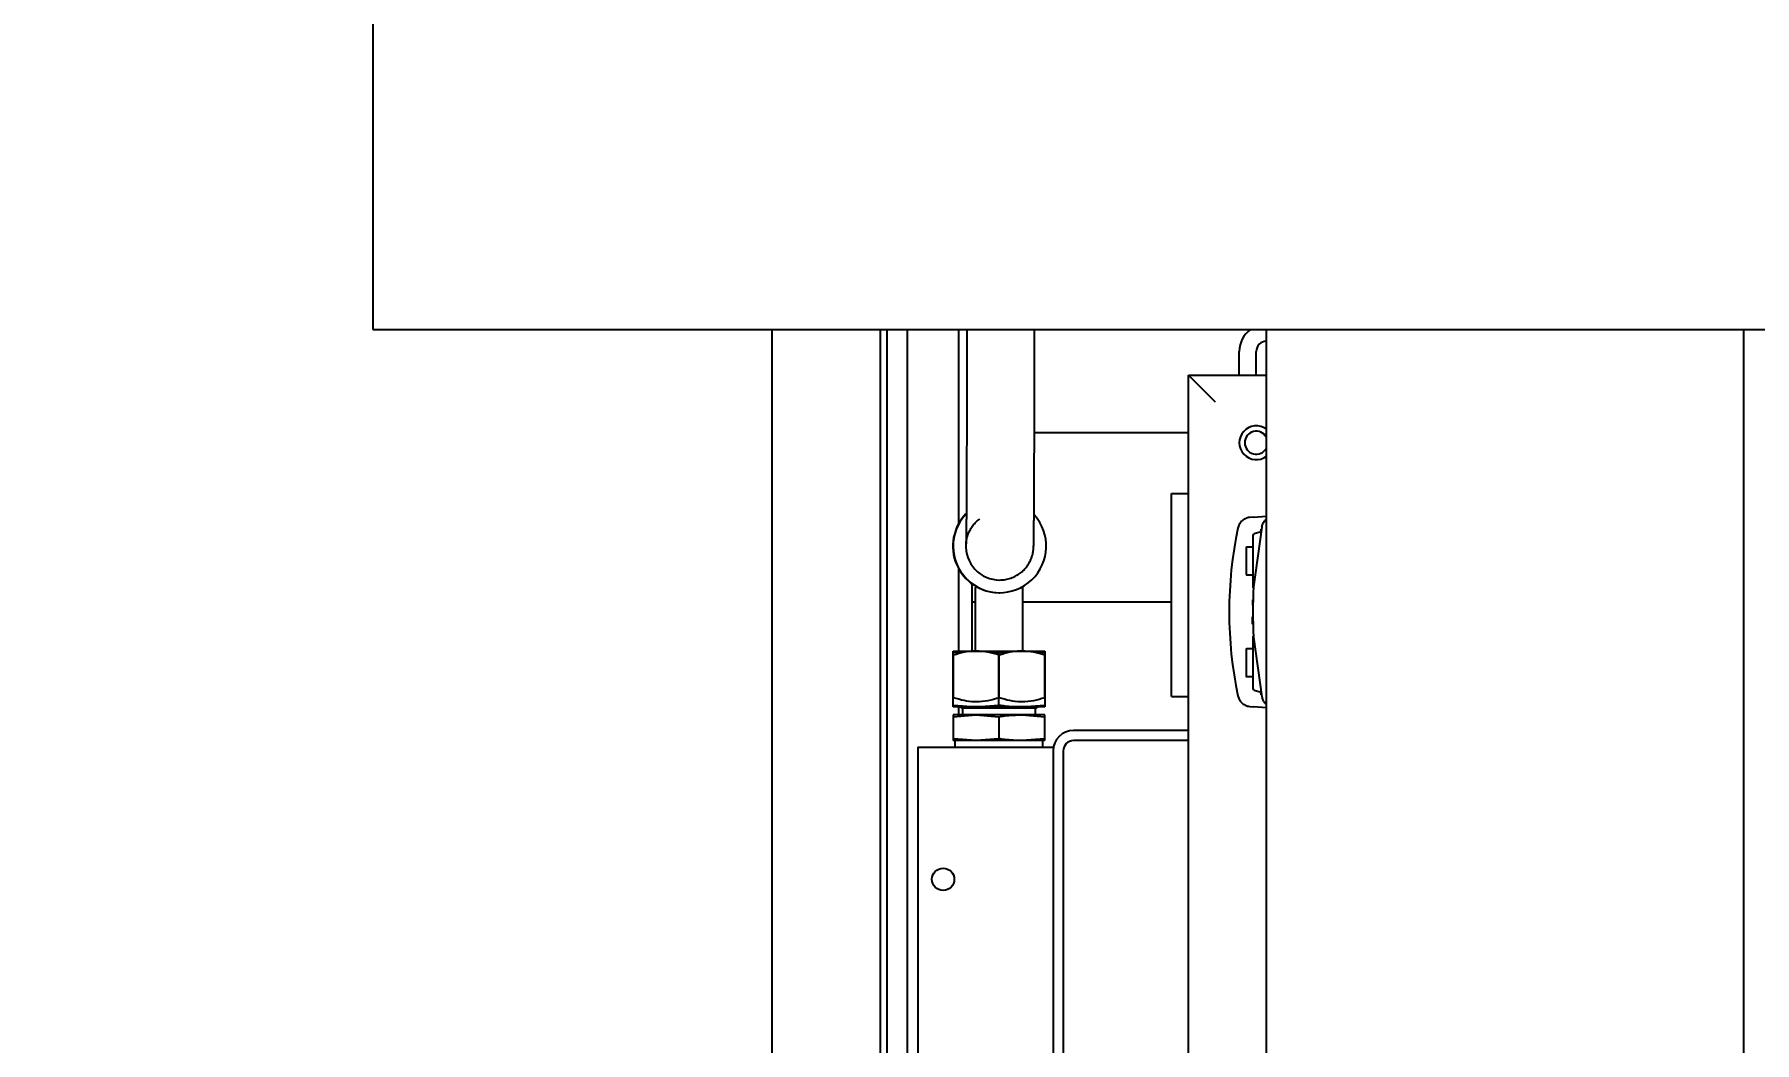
# Model space of a CAD drawing. Header units: inches. Extents: x -347369 to -260369, y 119522 to 149869.
# Drawn here: x -326704 to -326195, y 140242 to 140540 of the extents above; entities that cross this region are included whole.
import ezdxf

# ---------------------------------------------------------------- set-up
doc = ezdxf.new("R2010")
doc.units = ezdxf.units.IN
doc.header["$LTSCALE"] = 300
doc.layers.add('MACCHINA', color=40, linetype='Continuous')
doc.layers.add('QUOTE', color=7, linetype='Continuous')
doc.styles.get("Standard").update_dxf_attribs({"font": 'romans.shx'})
doc.dimstyles.new('sc1a100_pollici', dxfattribs={"dimscale": 100, "dimtxt": 3, "dimasz": 3, "dimexe": 0, "dimexo": 0, "dimgap": 1, "dimtad": 1, "dimzin": 12, "dimdsep": 46, "dimtxsty": 'Standard', "dimblk": 'CLOSEDBLANK', "dimcen": 1, "dimclrd": 253, "dimclre": 253, "dimclrt": 2, "dimadec": 0, "dimazin": 3, "dimtfac": 1, "dimtmove": 0, "dimatfit": 1, "dimldrblk": 'CLOSEDBLANK', "dimfxl": 1, "dimtolj": 1, "dimtzin": 0, "dimarcsym": 0})

# ---------------------------------------------------------------- blocks, each defined once
blk = doc.blocks.new('_ClosedBlank')
at = {"color": 0, "linetype": 'ByBlock', "lineweight": -2}
for p, q in [((-1, 0.1667), (0, 0)), ((-1, 0.1667), (-1, -0.1667)), ((0, 0), (-1, -0.1667))]:
    blk.add_line(p, q, dxfattribs=at)
blk = doc.blocks.new('*D15')
at = {"layer": 'Defpoints', "color": 0, "transparency": 16777216}
for p in [(-345563.63, 144199.66), (-325383.62, 140999.66), (-345563.63, 139848.16)]:
    blk.add_point(p, dxfattribs=at)
at = {"layer": 'QUOTE', "color": 253, "lineweight": -2, "transparency": 16777216}
for p, q in [((-345563.63, 139848.16), (-345563.63, 144199.66)), ((-325683.62, 144199.66), (-345263.63, 144199.66)), ((-325383.62, 140999.66), (-325383.62, 144199.66))]:
    blk.add_line(p, q, dxfattribs=at)
at = {"layer": 'QUOTE', "color": 253, "lineweight": -2, "transparency": 16777216, "xscale": 300, "yscale": 300, "zscale": 300, "rotation": 180}
blk.add_blockref('_ClosedBlank', (-345563.63, 144199.66), dxfattribs=at)
at = {"layer": 'QUOTE', "color": 253, "lineweight": -2, "transparency": 16777216, "xscale": 300, "yscale": 300, "zscale": 300}
blk.add_blockref('_ClosedBlank', (-325383.62, 144199.66), dxfattribs=at)
at = {"layer": 'QUOTE', "color": 2, "transparency": 16777216, "char_height": 300, "attachment_point": 5}
for s, insert in [('\\A1;20180', (-335458.63, 144449.66)), ('\\A1;[66\'-2 1/2"]', (-335458.63, 143871.08))]:
    blk.add_mtext(s, dxfattribs=dict(at, insert=insert))
blk = doc.blocks.new('A$C27be3406')
at = {"layer": 'MACCHINA'}
for p, q in [((-1220, 1582.5), (-1220, 1453.5)), ((-1220, 1453.5), (-389.21, 1453.5)), ((-1102, 509.5), (-1102, 1453.5)), ((-1070, 509.5), (-1070, 1453.5)), ((-1068, 686.75), (-1068, 1453.5)), ((-1062, 1009), (-1062, 1453.5)), ((-1047, 1453.5), (-1047, 1395.94)), ((-956, 509.5), (-956, 1453.5)), ((-815, 1453.5), (-815, 1153.06)), ((-964, 1440), (-964, 1447)), ((-959, 1440), (-959, 1447)), ((-971, 1432), (-979, 1440)), ((-979, 1440), (-956, 1440)), ((-979, 945), (-979, 1440)), ((-1024.54, 1423), (-979, 1423)), ((-984, 1345), (-984, 1405)), ((-984, 1405), (-979, 1405)), ((-959.78, 1398.03), (-960.88, 1397.93)), ((-959.78, 1398.03), (-956, 1398.34)), ((-960, 1392.62), (-960, 1377.38)), ((-957.36, 1395.04), (-959.77, 1377.47)), ((-957.56, 1393.65), (-959.63, 1393.1)), ((-957.66, 1393.63), (-957.54, 1394.5)), ((-957.54, 1394.5), (-957.43, 1394.49)), ((-956, 1397.49), (-956.54, 1396.9)), ((-956, 1396.63), (-956.54, 1396.9)), ((-962, 1388.9), (-962, 1381.2)), ((-960, 1389.1), (-961.8, 1389.1)), ((-1047, 1382.94), (-1047, 1358.44)), ((-966.37, 1382.57), (-966.34, 1382.57)), ((-1043, 1378.34), (-1043, 1358.44)), ((-1034.79, 1379.44), (-1034.78, 1379.44)), ((-962, 1381.2), (-961.97, 1381.06)), ((-961.97, 1381), (-960, 1381)), ((-1043, 1373), (-1042, 1373)), ((-1034.88, 1375.69), (-1034.79, 1375.69)), ((-1028, 1373), (-984, 1373)), ((-960.05, 1371.96), (-960.05, 1373.61)), ((-959.95, 1373.61), (-960.05, 1373.61)), ((-959.95, 1373.58), (-960.05, 1373.58)), ((-1042, 1369.44), (-1042, 1358.44)), ((-1028, 1358.44), (-1028, 1369.44)), ((-960.1, 1368.53), (-959.99, 1368.53)), ((-960.1, 1366.39), (-960.1, 1368.53)), ((-960.05, 1371.79), (-959.99, 1371.79)), ((-960.05, 1371.79), (-960.05, 1371.63)), ((-960.05, 1371.62), (-959.99, 1371.62)), ((-960.1, 1367.07), (-959.96, 1367.07)), ((-960.1, 1366.79), (-959.96, 1366.79)), ((-960.1, 1366.39), (-959.95, 1366.39)), ((-960, 1362.62), (-960, 1347.38)), ((-959.77, 1362.53), (-957.36, 1344.96)), ((-1048.53, 1344.64), (-1048.53, 1357.23)), ((-1048.5, 1358.44), (-1048.5, 1358.44)), ((-1048.5, 1358.44), (-1021.5, 1358.44)), ((-1041.75, 1358.44), (-1048.5, 1357.88)), ((-1048.5, 1341.94), (-1048.5, 1358.44)), ((-1048.47, 1344.64), (-1048.47, 1357.23)), ((-1035, 1357.88), (-1041.75, 1358.44)), ((-1035, 1342.5), (-1035, 1357.88)), ((-1034.95, 1344.64), (-1034.95, 1357.23)), ((-1021.5, 1357.88), (-1028.25, 1358.44)), ((-1021.5, 1358.44), (-1021.5, 1358.44)), ((-1021.5, 1358.44), (-1021.5, 1341.94)), ((-1021.47, 1344.64), (-1021.47, 1357.23)), ((-962, 1358.9), (-962, 1351.1)), ((-960, 1359.1), (-961.8, 1359.1)), ((-961.8, 1350.9), (-960, 1350.9)), ((-959.63, 1346.9), (-957.56, 1346.35)), ((-1048.5, 1343.44), (-1048.5, 1343.44)), ((-1048.5, 1342.5), (-1041.75, 1341.94)), ((-1021.5, 1341.94), (-1048.5, 1341.94)), ((-1047, 1341.94), (-1047, 1339.62)), ((-1046.48, 1341.94), (-1045.8, 1341.55)), ((-1041.75, 1341.94), (-1035, 1342.5)), ((-1028.25, 1341.94), (-1021.5, 1342.5)), ((-1024.2, 1341.55), (-1023.53, 1341.94)), ((-1021.5, 1343.44), (-1021.5, 1343.44)), ((-984, 1345), (-979, 1345)), ((-960.88, 1342.07), (-959.78, 1341.97)), ((-956, 1341.66), (-959.78, 1341.97)), ((-957.54, 1345.5), (-957.66, 1346.37)), ((-957.43, 1345.51), (-957.54, 1345.5)), ((-956, 1343.37), (-956.54, 1343.1)), ((-956.54, 1343.1), (-956, 1342.51)), ((-1048.5, 1339.06), (-1041.75, 1339.62)), ((-1021.5, 1339.62), (-1048.5, 1339.62)), ((-1048.5, 1339.62), (-1048.5, 1331.98)), ((-1045.8, 1341.55), (-1045.8, 1339.62)), ((-1024.2, 1341.55), (-1045.8, 1341.55)), ((-1041.75, 1339.62), (-1035, 1339.06)), ((-1035, 1339.06), (-1035, 1332.54)), ((-1028.25, 1339.62), (-1021.5, 1339.06)), ((-1024.2, 1339.62), (-1024.2, 1341.55)), ((-1021.5, 1331.98), (-1021.5, 1339.62)), ((-1041.75, 1331.98), (-1048.5, 1332.54)), ((-1021.5, 1331.98), (-1048.5, 1331.98)), ((-1048, 1331.98), (-1048, 1330)), ((-1035, 1332.54), (-1041.75, 1331.98)), ((-1021.5, 1332.54), (-1028.25, 1331.98)), ((-1022, 1330), (-1022, 1331.98)), ((-979, 1335), (-1013, 1335)), ((-979, 1332), (-1013, 1332)), ((-1059, 1330), (-1059, 1180)), ((-1059, 1330), (-1019, 1330)), ((-1019, 1329), (-1019, 1181)), ((-1016, 1329), (-1016, 1181))]:
    blk.add_line(p, q, dxfattribs=at)
blk.add_circle((-1051.5, 1291), 3.3, dxfattribs=at)
for centre, radius, start, end in [((-956, 1447), 8, 125.6591, 180), ((-956, 1447), 3, 90, 180), ((-959, 1420), 5, 53.1301, 307.1054), ((-959, 1420), 3.4, 28.0725, 331.7426), ((-1034.88, 1389.44), 13.75, 135.9102, 269.9997), ((-1034.79, 1389.44), 13.75, 136.5209, 42.2164), ((-847, 1370), 120, 168.0851, 191.9149), ((-959.5, 1392.62), 0.5, 105, 180), ((-1034.79, 1389.44), 10, 175.8997, 269.9998), ((-961.8, 1388.9), 0.2, 90, 180), ((-840, 1370), 120, 176.4301, 183.5699), ((-959.5, 1377.38), 0.5, 180, 233.5278), ((-959.5, 1362.62), 0.5, 126.4558, 180), ((-961.8, 1358.9), 0.2, 90, 180), ((-961.8, 1351.1), 0.2, 180, 270), ((-959.5, 1347.38), 0.5, 180, 255), ((-1013, 1329), 6, 90, 180), ((-1013, 1329), 3, 90, 180)]:
    blk.add_arc(centre, radius, start, end, dxfattribs=at)
for points, knots in [([(-1044.48, 1453.5), (-1044.48, 1452.17), (-1044.49, 1449.12), (-1044.49, 1444.48), (-1044.5, 1439.58), (-1044.51, 1434.83), (-1044.52, 1430.24), (-1044.53, 1425.83), (-1044.54, 1421.62), (-1044.56, 1417.62), (-1044.57, 1413.84), (-1044.58, 1410.3), (-1044.6, 1407.01), (-1044.61, 1403.97), (-1044.63, 1401.21), (-1044.64, 1398.72), (-1044.66, 1396.52), (-1044.68, 1394.62), (-1044.69, 1393.03), (-1044.71, 1391.75), (-1044.73, 1390.85), (-1044.74, 1390.33), (-1044.74, 1390.13), (-1044.75, 1390.13), (-1044.74, 1390.25), (-1044.72, 1390.46), (-1044.69, 1390.77), (-1044.61, 1391.25), (-1044.47, 1391.94), (-1044.21, 1392.82), (-1043.77, 1393.87), (-1043.13, 1395), (-1042.26, 1396.12), (-1041.42, 1396.98), (-1040.82, 1397.38), (-1040.65, 1397.49)], [0, 0, 0, 0, 0.034022, 0.0782, 0.122377, 0.166552, 0.210725, 0.254894, 0.299061, 0.343222, 0.387378, 0.431526, 0.475663, 0.519785, 0.563886, 0.607956, 0.651978, 0.695923, 0.739731, 0.783281, 0.826273, 0.86175, 0.88817, 0.904082, 0.915805, 0.924142, 0.930816, 0.937079, 0.943295, 0.950981, 0.960627, 0.971153, 0.982645, 0.995027, 1, 1, 1, 1]), ([(-1034.78, 1379.44), (-1034.21, 1379.47), (-1033.09, 1379.52), (-1031.48, 1379.95), (-1030.02, 1380.6), (-1028.75, 1381.41), (-1027.68, 1382.35), (-1026.8, 1383.36), (-1026.11, 1384.41), (-1025.6, 1385.42), (-1025.25, 1386.34), (-1025.04, 1387.11), (-1024.92, 1387.71), (-1024.85, 1388.16), (-1024.81, 1388.51), (-1024.79, 1388.81), (-1024.77, 1389.09), (-1024.75, 1389.47), (-1024.74, 1390.02), (-1024.72, 1390.94), (-1024.7, 1392.22), (-1024.68, 1393.83), (-1024.67, 1395.71), (-1024.65, 1397.86), (-1024.63, 1400.3), (-1024.62, 1403.02), (-1024.6, 1406), (-1024.59, 1409.24), (-1024.57, 1412.72), (-1024.56, 1416.45), (-1024.55, 1420.4), (-1024.53, 1424.56), (-1024.52, 1428.92), (-1024.51, 1433.46), (-1024.5, 1438.18), (-1024.5, 1443.04), (-1024.49, 1448.06), (-1024.48, 1451.55), (-1024.48, 1453.4), (-1024.48, 1453.5)], [0, 0, 0, 0, 0.012989, 0.025837, 0.037984, 0.049501, 0.060411, 0.070701, 0.08032, 0.089155, 0.096962, 0.103449, 0.108928, 0.114336, 0.120533, 0.128535, 0.140038, 0.158272, 0.193384, 0.235758, 0.281194, 0.324426, 0.367, 0.40931, 0.451489, 0.493595, 0.535657, 0.577691, 0.619706, 0.661708, 0.7037, 0.745685, 0.787665, 0.82964, 0.871613, 0.913583, 0.955551, 0.997518, 1, 1, 1, 1]), ([(-960.88, 1397.93), (-961.13, 1397.89), (-961.62, 1397.82), (-962.49, 1397.47), (-963.36, 1396.83), (-964.09, 1395.87), (-964.31, 1395.14), (-964.41, 1394.78)], [0, 0, 0, 0, 0.1250834, 0.2506005, 0.500194, 0.7491826, 1, 1, 1, 1]), ([(-957.36, 1395.04), (-957.27, 1395.38), (-957.09, 1396.05), (-956.72, 1396.62), (-956.54, 1396.9)], [0, 0, 0, 0, 0.49903, 1, 1, 1, 1]), ([(-1041.99, 1377.7), (-1041.99, 1377.26), (-1042, 1376.06), (-1042, 1373.97), (-1042, 1371.64), (-1042, 1370.12), (-1042, 1369.44)], [0, 0, 0, 0, 0.16948, 0.464737, 0.759948, 1, 1, 1, 1]), ([(-1028, 1369.44), (-1028, 1369.88), (-1028, 1371.15), (-1028, 1373.25), (-1028, 1375.58), (-1028, 1377.01), (-1027.99, 1377.67)], [0, 0, 0, 0, 0.155294, 0.45091, 0.746649, 1, 1, 1, 1]), ([(-961.97, 1381.06), (-961.96, 1381.05), (-961.93, 1381.03), (-961.88, 1381), (-961.83, 1381.01), (-961.8, 1381.01)], [0, 0, 0, 0, 0.249992, 0.50153, 1, 1, 1, 1]), ([(-1048.5, 1358.44), (-1048.5, 1358.39), (-1048.51, 1358.31), (-1048.52, 1357.78), (-1048.52, 1357.36), (-1048.53, 1357.23)], [0, 0, 0, 0, 0.402074, 0.810497, 1, 1, 1, 1]), ([(-1041.71, 1358.44), (-1041.87, 1358.44), (-1043.09, 1358.43), (-1045.37, 1358.16), (-1047.43, 1357.54), (-1048.47, 1357.23)], [0, 0, 0, 0, 0.070101, 0.53079, 1, 1, 1, 1]), ([(-1034.95, 1357.23), (-1036.05, 1357.57), (-1038.26, 1358.25), (-1040.56, 1358.37), (-1041.71, 1358.44)], [0, 0, 0, 0, 0.495458, 1, 1, 1, 1]), ([(-1028.25, 1358.44), (-1029.94, 1358.38), (-1032.2, 1358.29), (-1034.44, 1357.96), (-1035, 1357.88)], [0, 0, 0, 0, 0.749436, 1, 1, 1, 1]), ([(-1028.21, 1358.44), (-1028.37, 1358.44), (-1029.58, 1358.43), (-1031.86, 1358.16), (-1033.91, 1357.54), (-1034.95, 1357.23)], [0, 0, 0, 0, 0.070101, 0.53079, 1, 1, 1, 1]), ([(-1021.47, 1357.23), (-1022.57, 1357.57), (-1024.78, 1358.25), (-1027.06, 1358.37), (-1028.21, 1358.44)], [0, 0, 0, 0, 0.495458, 1, 1, 1, 1]), ([(-1041.71, 1343.44), (-1041.87, 1343.44), (-1043.09, 1343.45), (-1045.37, 1343.71), (-1047.43, 1344.33), (-1048.47, 1344.64)], [0, 0, 0, 0, 0.070101, 0.53079, 1, 1, 1, 1]), ([(-1034.95, 1344.64), (-1036.05, 1344.31), (-1038.26, 1343.63), (-1040.56, 1343.5), (-1041.71, 1343.44)], [0, 0, 0, 0, 0.495458, 1, 1, 1, 1]), ([(-1035, 1342.5), (-1034.44, 1342.41), (-1032.2, 1342.08), (-1029.94, 1342), (-1028.25, 1341.94)], [0, 0, 0, 0, 0.250564, 1, 1, 1, 1]), ([(-1028.21, 1343.44), (-1028.37, 1343.44), (-1029.58, 1343.45), (-1031.86, 1343.71), (-1033.91, 1344.33), (-1034.95, 1344.64)], [0, 0, 0, 0, 0.070101, 0.53079, 1, 1, 1, 1]), ([(-1021.47, 1344.64), (-1022.57, 1344.31), (-1024.78, 1343.63), (-1027.06, 1343.5), (-1028.21, 1343.44)], [0, 0, 0, 0, 0.495458, 1, 1, 1, 1]), ([(-964.41, 1345.22), (-964.31, 1344.86), (-964.09, 1344.13), (-963.37, 1343.17), (-962.49, 1342.54), (-961.63, 1342.18), (-961.13, 1342.11), (-960.88, 1342.07)], [0, 0, 0, 0, 0.249002, 0.49886, 0.748682, 0.873796, 1, 1, 1, 1]), ([(-957.36, 1344.96), (-957.27, 1344.62), (-957.09, 1343.95), (-956.72, 1343.38), (-956.54, 1343.1)], [0, 0, 0, 0, 0.49903, 1, 1, 1, 1]), ([(-1035, 1339.06), (-1034.44, 1339.14), (-1032.2, 1339.48), (-1029.94, 1339.56), (-1028.25, 1339.62)], [0, 0, 0, 0, 0.250564, 1, 1, 1, 1]), ([(-1028.25, 1331.98), (-1029.94, 1332.04), (-1032.2, 1332.13), (-1034.44, 1332.46), (-1035, 1332.54)], [0, 0, 0, 0, 0.749436, 1, 1, 1, 1])]:
    blk.add_open_spline(points, degree=3, knots=knots, dxfattribs=at)

msp = doc.modelspace()

# ---------------------------------------------------------------- block references
at = {"layer": 'QUOTE'}
msp.add_blockref('A$C27be3406', (-325383.625, 138999.656), dxfattribs=at)

# ---------------------------------------------------------------- dimensions: what is measured, and where the dimension line sits
dim = msp.add_linear_dim(base=(-345563.625, 144199.656), p1=(-325383.625, 140999.656), p2=(-345563.625, 139848.156), dimstyle='sc1a100_pollici', override={"dimpost": '\\X'}, dxfattribs=at)
dim.commit()
dim.dimension.update_dxf_attribs({"geometry": '*D15', "text_midpoint": (-335458.627, 144199.656), "dimtype": 160})

doc.saveas('drawing.dxf')
